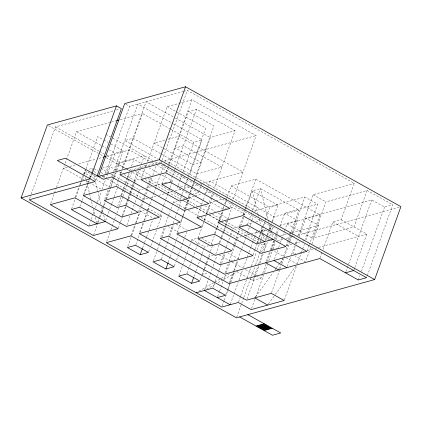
<?xml version="1.0" encoding="UTF-8"?>
<svg xmlns="http://www.w3.org/2000/svg" width="422" height="422" viewBox="0 0 422 422"><rect width="100%" height="100%" fill="white"/><g stroke="black" fill="none" stroke-linecap="round" stroke-linejoin="round"><path stroke-width="0.32" stroke-dasharray="2.11 1.58" d="M29.645 198.562L30.98 194.853M31.202 194.236L55.451 126.88L113.138 110.912M50.73 203.43L56.29 187.98M56.511 187.363L64.297 165.735M65.188 163.261L76.535 131.743L110.77 122.269M75.227 197.216L78.946 186.888M79.816 184.456L80.475 182.631M81.351 180.199L83.319 174.734M83.54 174.122L84.848 170.477L97.693 177.63M71.587 208.916L75.596 197.791M75.818 197.174L80.043 185.432M80.264 184.815L83.825 174.93M84.047 174.312L85.83 169.364M86.051 168.747L97.619 136.612L103.327 139.793M83.466 194.938L87.623 183.391M87.839 182.784L89.374 178.527M89.591 177.92L91.12 173.669M92.434 170.019L93.093 168.199L88.019 169.602M79.832 206.638L81.831 201.072M82.053 200.455L83.392 196.747M84.279 194.278L88.282 183.153M88.509 182.536L89.395 180.062M90.287 177.593L91.843 173.268M90.64 177.567L91.975 173.859M95.572 180.315L96.907 176.607M103.812 178.037L105.147 174.328M105.368 173.711L129.623 106.349L182.868 91.611M106.154 174.74L109.219 166.231L116.636 170.361M89.037 225.496L90.371 221.787M91.257 219.319L93.04 214.371M93.262 213.754L94.597 210.045M95.488 207.577L97.266 202.634M97.487 202.011L101.269 191.509M107.726 173.59L101.939 189.652L91.015 183.57M107.948 172.967L115.064 153.197L123.308 150.912L116.187 170.688M111.83 176.37L113.386 172.044M113.613 171.427L137.862 104.07L172.835 123.54M104.777 199.173L108.781 188.054M109.003 187.437L114.119 173.22M115.011 170.746L117.458 163.952L133.938 159.389L141.417 163.551M97.498 222.6L99.281 217.652M99.502 217.035L101.28 212.092M101.502 211.475L103.284 206.532M103.506 205.915L105.062 201.589M105.954 199.115L109.514 189.23M115.296 173.162L110.179 187.373L84.495 173.073L84.806 174.344M93.637 234.927L97.867 223.185M98.089 222.568L99.645 218.243M99.866 217.625L101.649 212.677M101.871 212.06L105.431 202.175M106.539 199.084L110.77 187.342M110.991 186.724L114.104 178.073M114.33 177.456L116.551 171.274M116.778 170.657L119.669 162.623L144.393 155.781L141.053 165.049M120.07 174.091L120.961 171.617M122.074 168.531L146.102 101.786L174.771 117.749M116.435 185.801L118.434 180.241M118.656 179.624L119.99 175.916M120.882 173.442L121.773 170.968M122.665 168.499L142.462 113.497L170.435 129.069M105.737 220.316L109.52 209.813M109.746 209.196L111.524 204.248M111.746 203.631L113.972 197.454M114.193 196.837L118.424 185.094M121.035 195.233L125.039 184.108M125.26 183.491L127.043 178.548M127.265 177.931L129.491 171.749M129.712 171.132L130.604 168.658M131.49 166.189L133.938 159.389M117.622 206.326L121.404 195.819M121.626 195.201L123.403 190.259M123.625 189.642L124.959 185.933M125.851 183.459L129.633 172.957M106.703 241.458L110.042 232.19M110.933 229.716L116.05 215.505M116.936 213.031L118.719 208.088M119.605 205.614L122.723 196.963M122.944 196.346L124.949 190.786M125.17 190.169L126.948 185.221M127.17 184.604L132.065 171.01M125.64 204.665L129.644 193.54M129.865 192.923L133.204 183.649M134.09 181.18L137.873 170.673M122.222 215.753L126.004 205.25M126.225 204.633L128.008 199.69M128.23 199.068L130.008 194.125M130.229 193.508L132.234 187.948M132.455 187.331L134.238 182.383M134.46 181.766L134.903 180.532L140.61 178.954M118.36 228.086L120.365 222.521M120.586 221.903L122.586 216.344M122.813 215.726L126.368 205.836M126.595 205.219L128.594 199.659M128.815 199.042L130.598 194.094M130.82 193.476L134.381 183.591M134.602 182.974L139.049 170.615M139.94 168.141L140.832 165.672M141.381 178.342L144.714 169.074M145.606 166.6L146.497 164.126M147.383 161.658L167.186 106.655L178.596 103.501M126.822 225.184L130.161 215.916M131.052 213.442L134.164 204.791M135.056 202.323L136.833 197.375M137.06 196.757L138.838 191.815M139.06 191.198L139.508 189.963L143.311 188.908M138.479 211.812L139.814 208.104M140.705 205.63L142.488 200.687M142.71 200.07L144.488 195.128M144.709 194.51L148.718 183.385M148.94 182.768L150.717 177.826M131.205 235.233L134.766 225.348M135.652 222.874L140.769 208.663M141.66 206.189L144.999 196.921M145.885 194.447L149.668 183.945M149.894 183.322L152.564 175.911M152.785 175.294L156.789 164.169M127.787 246.327L130.904 237.676M131.791 235.202L136.021 223.465M136.243 222.842L140.468 211.1L144.271 210.05M161.278 162.686L161.942 160.835M162.169 160.212L187.31 90.382L354.274 183.327L341.145 219.788L332.905 222.067L323.115 249.26M139.666 232.337L143.67 221.212M143.897 220.595L149.678 204.528M149.9 203.91L151.683 198.962M151.904 198.345L153.682 193.403M153.909 192.785L155.908 187.226M156.129 186.603L160.803 173.627M161.025 173.009L164.807 162.507M165.028 161.884L165.477 160.65L255.379 210.699L304.826 197.011L317.671 204.164L304.99 239.385M135.805 244.665L139.365 234.774M140.257 232.306L144.261 221.181M144.482 220.564L148.043 210.678M148.264 210.056L148.713 208.821L161.552 215.969L157.548 227.094M165.878 172.118L167.212 168.41M168.774 164.084L191.91 99.814L256.128 135.562L233.213 199.21M162.243 183.828L166.247 172.703M166.468 172.086L168.246 167.144M168.468 166.526L169.138 164.67M169.359 164.052L188.27 111.524L196.51 109.245L235.043 130.693L214.128 188.782M142.636 247.914L144.414 242.972M144.635 242.355L146.418 237.412M146.64 236.789L148.866 230.612M149.087 229.995L152.648 220.105M170.483 181.55L172.482 175.985M172.709 175.367L174.486 170.425M174.708 169.808L196.51 109.245M159.79 216.064L161.568 211.116M161.79 210.499L163.572 205.556M163.794 204.939L165.572 199.996M165.793 199.379L167.576 194.431M167.798 193.814L169.802 188.254M170.024 187.637L171.801 182.694M172.023 182.072L172.471 180.838L161.542 174.755M148.649 251.813L149.984 248.104M150.876 245.636L156.657 229.568M178.084 185.849L177.43 187.674L190.275 194.822L185.021 209.407M178.306 185.242L180.057 180.379M180.273 179.772L182.937 172.376M183.159 171.759L193.835 142.098L202.08 139.814L189.399 175.04M160.75 237.206L164.754 226.081M164.981 225.464L170.098 211.248M170.984 208.779L172.767 203.831M172.988 203.214L173.431 201.98L177.235 200.925M153.476 260.627L157.258 250.119M157.48 249.502L159.258 244.56M159.484 243.942L160.819 240.234M161.927 237.143L165.487 227.258M179.909 199.791L181.687 194.848M181.914 194.225L183.248 190.522M184.134 188.048L188.587 175.689M188.808 175.072L205.714 128.103L167.186 106.655M186.545 182.963L187.859 179.313M168.768 235.539L172.999 223.797M173.22 223.18L174.333 220.094M175.225 217.62L179.007 207.112M179.229 206.495L181.006 201.552M161.494 258.966L165.498 247.841M165.719 247.223L169.723 236.098M169.95 235.481L173.732 224.973M188.149 197.507L189.262 194.421M190.153 191.947L191.931 187.004M192.152 186.387L193.935 181.444M194.157 180.822L194.827 178.97M195.048 178.353L213.959 125.825L188.27 111.524M184.509 209.222L190.296 193.155M190.517 192.532L194.521 181.413M194.748 180.795L210.32 137.535L235.043 130.693M180.864 220.954L182.615 216.09M182.837 215.484L184.804 210.014M177.235 232.643L183.016 216.576M183.243 215.958L185.464 209.776M185.691 209.159L189.916 197.417L194.352 196.188M168.32 262.215L170.103 257.272M170.324 256.65L171.659 252.947M172.545 250.473L176.327 239.965M176.554 239.348L177.889 235.64M191.541 194.473L198.514 192.543L200.703 186.466M200.919 185.859L201.579 184.034M174.339 266.113L175.673 262.405M176.56 259.931L178.342 254.988M178.564 254.371L179.899 250.663M180.79 248.194L184.572 237.686M184.794 237.069L186.571 232.126M197.132 216.987L201.357 205.245M201.584 204.628L203.14 200.302M203.362 199.685L204.696 195.977M205.588 193.503L208.035 186.709M208.257 186.091L210.035 181.143L274.253 216.892L298.976 210.05L291.191 231.678M178.939 275.545L186.946 253.295M187.173 252.678L191.177 241.553M191.398 240.936L191.841 239.701L198.815 237.771M209.233 202.375L211.016 197.433M211.237 196.816L212.572 193.107M201.737 226.419L203.072 222.71M203.958 220.237L205.292 216.528M206.184 214.059L213.97 192.432M198.097 238.129L204.106 221.445M204.327 220.827L205.883 216.502M206.775 214.028L211 202.286L215.436 201.057M187.178 273.261L191.187 262.141M191.409 261.519L194.742 252.25M195.634 249.782L197.417 244.834M197.638 244.217L198.973 240.508M194.009 276.51L195.787 271.568M196.008 270.95L199.791 260.448M200.012 259.825L202.017 254.266M202.238 253.648L204.021 248.706M204.243 248.089L204.686 246.849L208.489 245.799M218.216 221.856L223.781 206.405M224.668 203.937L227.115 197.137M227.337 196.52L231.119 186.012L255.843 179.171L320.061 214.919L309.384 244.581M214.576 233.566L216.581 228.007M216.802 227.389L218.137 223.681M219.029 221.207L223.032 210.082M223.254 209.465L224.145 206.996M225.037 204.522L226.814 199.58M211.164 244.66L214.946 234.157M215.167 233.535L216.945 228.592M217.166 227.975L218.506 224.267M219.614 221.175L223.175 211.29M200.244 279.791L201.806 275.466M202.027 274.849L204.026 269.289M204.253 268.672L206.031 263.729M206.252 263.106L210.256 251.987M210.478 251.37L212.261 246.422M204.475 269.647L202.724 274.511L207.798 273.108M204.696 269.041L206.664 263.571M206.88 262.964L208.632 258.106M208.853 257.494L209.291 256.281L213.094 255.226M230.317 207.244L232.322 201.684M219.403 242.381L221.181 237.438M221.408 236.816L225.19 226.313M225.411 225.696L227.637 219.514M227.859 218.897L232.084 207.155L244.929 214.307L244.48 215.542M215.763 254.091L219.545 243.584M219.767 242.966L221.55 238.024M221.772 237.407L223.549 232.464M223.776 231.842L225.775 226.282M225.997 225.665L227.78 220.722M204.623 289.851L208.779 278.309M208.995 277.697L212.282 268.582M213.152 266.155L216.871 255.822M220.368 263.523L224.372 252.398M224.594 251.781L226.15 247.456M226.371 246.838L230.38 235.713M230.602 235.096L233.049 228.297L238.119 226.894M212.867 287.561L214.872 282.002M215.093 281.379L216.871 276.436M217.093 275.819L218.876 270.877M219.097 270.259L221.323 264.077M221.545 263.46L225.105 253.575M243.162 214.397L244.945 209.454M245.166 208.832L255.843 179.171M239.522 226.108L243.304 215.6M243.531 214.983L245.309 210.04M245.53 209.423L246.2 207.566M246.422 206.949L252.203 190.881L260.448 188.602L298.976 210.05M232.026 250.146L234.025 244.586M234.247 243.969L236.03 239.026M236.251 238.404L238.029 233.461M238.256 232.844L239.59 229.135M240.698 226.044L244.259 216.159M224.968 272.95L228.972 261.83M229.199 261.207L234.98 245.145M235.202 244.523L236.985 239.58M237.206 238.963L237.649 237.728L241.453 236.673M217.683 296.392L219.477 291.523M219.651 290.927L223.196 281.189M223.855 279.369L225.385 275.112M226.218 272.696L229.763 262.959M247.54 224.446L248.874 220.738M249.766 218.264L252.435 210.847M252.657 210.23L260.448 188.602L268.139 219.693M229.346 282.998L233.577 271.256M233.799 270.639L237.138 261.371M238.024 258.897L241.584 249.012M241.806 248.394L243.589 243.452M243.81 242.829L245.815 237.269M246.037 236.652L249.819 226.145M250.04 225.527L251.818 220.585M252.045 219.968L253.601 215.642M254.935 211.934L255.379 210.699M225.712 294.709L227.711 289.149M227.933 288.532L229.937 282.967M230.159 282.35L234.163 271.23M234.389 270.607L237.945 260.722M222.294 305.802L224.071 300.86M224.298 300.242L230.528 282.94M230.75 282.323L234.31 272.433M230.359 304.13L238.145 282.497M239.031 280.029L242.592 270.138M243.441 267.68L248.78 252.852M249.001 252.229L250.779 247.287M251.006 246.67L253.005 241.11M253.226 240.493L256.344 231.836L257.61 231.488M256.745 243.304L258.749 237.744M258.971 237.127L260.754 232.179M260.975 231.562L262.753 226.619M262.975 226.002L264.309 222.294M265.201 219.82L269.653 207.46L277.892 205.182L272.106 221.249M253.11 255.015L255.11 249.455M255.331 248.838L257.336 243.272M257.557 242.655L258.67 239.564M259.562 237.095L261.339 232.153M261.561 231.53L265.343 221.028M265.57 220.411L266.013 219.171M238.551 301.862L240.556 296.297M240.777 295.68L247.007 278.378M247.229 277.76L251.238 266.635M251.459 266.018L256.354 252.425M257.241 249.951L259.245 244.391M260.137 241.917L261.023 239.443M261.244 238.826L264.583 229.557L277.428 236.705L279.965 236.003M236.684 317.191L243.578 298.037M243.8 297.42L251.143 277.027M251.364 276.405L255.373 265.285M255.595 264.668L260.042 252.309M260.268 251.686L262.711 244.892L265.876 244.016L262.985 252.05M265.211 240.408L266.989 235.46M267.21 234.843L268.993 229.9M269.215 229.283L271.884 221.867M261.571 252.119L264.91 242.845M265.797 240.376L267.358 236.051M267.58 235.434L269.579 229.869M269.806 229.251L271.14 225.543M272.475 221.835L274.253 216.892M249.887 278.879L252.752 280.477L258.538 264.409M258.76 263.792L262.764 252.667M247.018 298.961L255.247 276.099M255.474 275.476L259.029 265.591M259.92 263.117L263.259 253.849M264.151 251.38L268.155 240.255M268.376 239.638L271.488 230.987M271.715 230.365L272.823 227.279L160.112 164.533M266.176 261.545L269.51 252.277M270.402 249.808L274.184 239.3M274.406 238.683L276.188 233.741M276.41 233.118L277.745 229.415M252.752 280.477L260.991 278.193L262.553 273.867M262.774 273.25L266.108 263.982M266.999 261.508L271.003 250.383M271.225 249.766L274.121 241.732L270.681 239.817M271.578 249.745L275.139 239.86M275.36 239.242L277.138 234.294M277.365 233.677L278.699 229.969M280.034 226.261L284.702 213.284L317.671 204.164M251.617 308.392L255.4 297.885M255.626 297.267L263.634 275.023M264.525 272.549L267.416 264.515M268.751 260.807L272.754 249.687M272.976 249.064L275.424 242.27M276.315 239.796L277.428 236.705M274.416 259.266L278.42 248.141M278.641 247.524L280.197 243.199M280.424 242.581L284.428 231.456M284.65 230.839L287.097 224.04L320.061 214.919M286.074 245.894L288.073 240.329M288.3 239.712L290.078 234.769M290.299 234.152L290.969 232.295M278.794 269.315L280.129 265.607M281.02 263.133L289.028 240.888M289.249 240.271L291.032 235.328M291.924 232.854L304.826 197.011M271.52 292.736L279.971 269.252M280.192 268.635L281.084 266.166M281.975 263.692L283.753 258.749M289.983 241.447L284.423 256.892L273.809 250.99M290.204 240.83L291.987 235.882M292.209 235.265L297.547 220.437L284.702 213.284M287.261 266.414L290.594 257.146M291.486 254.677L294.598 246.021M295.49 243.552L296.824 239.844M298.38 235.518L313.066 194.732L354.274 183.327M292.884 253.997L295.553 246.58M296.444 244.106L297.779 240.403M299.114 236.695L305.792 218.153L371.719 199.907L384.563 207.054L392.803 204.775L367.214 275.84M284.359 299.889L296.597 265.897M297.267 264.045L301.271 252.92M301.493 252.303L304.383 244.269M305.939 239.944L310.392 227.585M307.158 250.763L309.157 245.198M287.097 224.04L312.781 238.34L325.911 201.88L367.114 190.475L392.803 204.775M310.624 247.55L305.507 261.761L294.899 255.859M311.958 243.842L318.631 225.306L305.792 218.153M320.003 257.911L322.223 251.734M367.114 190.475L353.989 226.936L312.781 238.34M345.908 271.594L348.356 264.794M348.577 264.177L371.719 199.907M353.926 269.927L354.596 268.075M354.818 267.458L366.834 234.089L341.145 219.788M358.31 279.976L359.866 275.65M361.422 271.325L384.563 207.054M366.549 277.697L366.992 276.463M255.584 296.851L273.271 272.343M274.806 270.212L275.962 268.614M276.347 268.081L279.807 263.286M280.192 262.753L282.882 259.024M268.424 303.998L274.965 294.946M275.35 294.414L296.112 265.644M199.015 291.111L220.706 278.726M221.276 278.399L230.412 273.187M206.685 289.154L215.821 283.943M218.1 282.64L222.668 280.029M223.808 279.38L237.507 271.557M116.308 110.036L119.479 109.156M183.501 91.437L187.31 90.382M111.403 122.095L115.839 120.866M120.275 119.642L142.462 113.497M179.229 103.321L191.91 99.814M67.214 167.154L63.411 168.204L84.11 179.73M69.746 166.453L75.454 164.87M78.624 163.994L96.374 159.083M98.906 158.382L102.715 157.327M106.518 156.277L129.338 149.958L151.029 162.032M164.838 140.136L154.062 143.116L192.59 164.564L200.83 162.285L175.146 147.985L183.385 145.706L221.914 167.154L197.195 173.996L161.072 153.888M168.009 139.255L178.786 136.274L242.998 172.023L203.061 183.074M84.495 173.073L88.298 172.023M91.468 171.142L92.734 170.794M102.245 168.162L109.219 166.231M102.129 176.401L104.667 175.7M161.04 161.879L132.513 169.776L134.813 171.052M164.205 161.004L256.128 135.562M130.303 171.1L133.468 170.224M145.843 188.207L151.551 186.63M154.088 185.928L166.764 182.415M169.934 181.539L172.471 180.838M184.514 177.504L180.711 178.559L157.306 165.529M180.6 186.793L185.669 185.39L198.514 192.543M147.911 198.34L144.108 199.39L107.573 179.055M150.448 197.638L156.151 196.056M158.688 195.354L164.395 193.777M166.927 193.076L172.635 191.498M175.172 190.797L180.874 189.214M184.045 188.339L189.119 186.935M191.651 186.234L197.359 184.657M199.891 183.95L201.162 183.602M146.809 209.349L148.713 208.821M194.985 196.014L201.959 194.083M204.496 193.381L210.203 191.804M153.313 218.253L157.116 217.198M159.653 216.497L161.552 215.969M216.069 200.883L223.043 198.952M223.681 198.778L226.213 198.076M226.377 208.732L223.845 209.439L211 202.286M230.818 207.508L232.084 207.155M243.025 214.83L244.929 214.307M238.752 226.719L253.332 222.684M255.869 221.983L260.938 220.579M258.243 231.314L264.583 229.557M279.797 225.348L297.547 220.437M243.99 235.972L250.33 234.221M250.963 234.041L257.937 232.111M260.474 231.409L266.176 229.832M268.714 229.13L274.416 227.553M280.598 235.829L286.301 234.252M288.838 233.551L291.375 232.849M292.008 232.67L318.631 225.306M277.291 240.857L282.993 239.279M286.163 238.398L291.871 236.821M292.504 236.647L295.036 235.945M297.573 235.244L399.634 206.996M230.417 261.139L234.832 259.915M272.211 249.571L278.552 247.814M286.158 245.709L291.866 244.132M295.036 243.251L300.105 241.848M302.643 241.147L304.542 240.624M293.928 254.266L296.466 253.559M299.636 252.683L304.072 251.454M307.242 250.578L312.95 249.001M315.482 248.3L318.019 247.598M318.652 247.419L366.834 234.089M175.346 118.065L210.32 137.535M313.066 194.732L325.911 201.88M173.41 123.857L202.08 139.814M125.782 104.213L129.623 106.349M171.005 129.385L193.835 142.098M332.905 222.067L358.589 236.367M277.892 205.182L252.203 190.881L257.858 213.722M231.119 186.012L269.653 207.46M160.497 153.571L132.977 138.247L124.733 140.531L157.992 159.041M105.859 134.333L110.464 136.897M112.764 138.173L152.769 160.444M155.001 161.689L159.537 164.211M151.598 162.354L154.452 163.942M103.896 140.109L107.895 142.335M110.749 143.923L123.308 150.912M144.292 165.15L146.592 166.432M148.892 167.713L159.242 173.474M76.535 131.743L101.264 145.511M101.839 145.833L105.864 148.075M108.739 149.673L115.064 153.197M256.344 231.836L270.106 239.501M139.102 169.132L150.828 175.657M189.916 197.417L202.565 204.459M204.865 205.741L215.22 211.501M218.095 213.105L228.444 218.865M55.451 126.88L99.028 151.134M99.603 151.456L104.187 154.009M107.056 155.602L119.669 162.623M135.388 171.374L145.732 177.135M148.032 178.416L185.975 199.532M186.55 199.854L196.895 205.614M199.77 207.213L210.119 212.973M212.419 214.255L222.763 220.015M225.063 221.297L261.281 241.453M263.581 242.734L265.876 244.016M117.458 163.952L125.276 168.304M125.835 168.615L129.744 170.789M182.246 200.017L194.231 206.69M196.515 207.962L207.36 213.996M209.644 215.267L219.92 220.991M220.49 221.307L233.049 228.297M286.095 257.826L296.708 263.734M48.504 125.65L99.756 154.178M100.33 154.499L103.211 156.098M106.086 157.701L126.241 168.921M126.816 169.243L129.696 170.847M132.577 172.45L142.942 178.216M145.242 179.498L180.943 199.374M183.823 200.977L195.339 207.387M195.919 207.708L208.584 214.761M209.159 215.078L221.255 221.814M221.83 222.13L259.836 243.288M260.411 243.61L262.711 244.892M119.489 171.949L121.773 173.22M124.057 174.492L134.903 180.532M173.431 201.98L186.049 209.001M188.339 210.277L200.381 216.982M200.956 217.298L237.649 237.728M100.974 168.515L108.454 172.677M110.754 173.954L139.508 189.963M94.206 168.821L98.115 170.994M100.911 172.551L103.701 174.101M93.874 171.427L97.303 173.337M100.156 174.924L101.866 175.879M102.44 176.196L105.294 177.783M176.074 224.056L186.682 229.958M201.758 238.351L212.925 244.57M227.447 252.651L238.615 258.871M86.41 181.012L90.44 183.253M140.468 211.1L152.753 217.942M167.829 226.334L179.002 232.554M191.841 239.701L204.686 246.849M219.203 254.93L230.375 261.149M232.047 262.083L242.703 267.975M245.509 269.574L255.832 275.323M256.407 275.64L260.991 278.193M236.695 271.536L247.593 277.602M268.297 220.326L268.767 222.23M269.394 224.768L270.808 230.481M270.966 231.114L272.849 238.725M258.016 214.36L258.486 216.264M259.113 218.802L260.369 223.876M261.155 227.047L262.568 232.759M262.727 233.392L264.452 240.371M93.832 175.235L97.603 190.464M97.756 191.097L101.053 204.422M101.686 206.959L103.095 212.672M103.722 215.209L104.983 220.284M85.592 177.514L85.909 178.786M86.062 179.419L90.93 199.089M91.558 201.626L92.655 206.068M93.283 208.605L94.855 214.951M95.483 217.488L96.738 222.563"/><path stroke-width="0.63" d="M374.646 279.564L159.289 159.685L98.437 176.523L124.685 103.606L185.538 86.763L400.9 206.648L374.646 279.564L236.462 317.813L21.1 197.929L47.354 125.007L116.446 105.885L121.378 108.628L97.129 175.99M92.196 173.242L116.446 105.885M159.289 159.685L185.538 86.763M140.188 254.714L148.428 252.43L135.583 245.282L127.344 247.561L140.188 254.714L142.409 248.532M165.872 269.009L174.112 266.73L161.273 259.583L153.028 261.862L165.872 269.009L168.098 262.832M191.562 283.31L199.801 281.031L186.957 273.878L178.717 276.162L191.562 283.31L193.561 277.75M116.472 120.692L119.009 119.99M103.348 157.153L105.88 156.451M21.1 197.929L90.192 178.807M105.294 221.555L88.815 226.113L50.281 204.665L75.005 197.823L126.378 226.424L159.342 217.298L120.813 195.85L104.329 200.413L117.174 207.561L125.413 205.282L138.258 212.43L121.779 216.992L83.245 195.544L116.208 186.418L180.426 222.167L139.223 233.572L229.125 283.616L319.776 258.528L358.31 279.976L366.549 277.697L161.056 163.303L119.848 174.708L184.066 210.457L208.79 203.615L170.261 182.167L162.016 184.446L187.706 198.746L179.466 201.025L140.932 179.577L165.656 172.735L229.874 208.484L196.91 217.604L261.128 253.353L285.852 246.511L247.318 225.063L239.079 227.342L264.768 241.642M273.008 239.358L256.523 243.921L217.995 222.473L242.719 215.631L306.936 251.38L224.525 274.189L160.307 238.441L168.547 236.156L219.92 264.758L252.883 255.632L214.355 234.184L197.876 238.746L210.715 245.894L218.96 243.615L231.799 250.763L215.32 255.326L176.792 233.878L201.51 227.036L111.608 176.987L103.369 179.271L65.558 158.224L57.313 160.502L95.124 181.55L29.197 199.796L93.415 235.545L118.139 228.703L79.61 207.255L71.365 209.534L97.055 223.834M196.161 292.741L212.646 288.179L225.49 295.326L217.246 297.61M345.465 272.828L353.705 270.544M256.064 326.085L264.304 323.806M258.048 327.192L266.293 324.908M260.036 328.295L268.276 326.016M262.02 329.403L270.259 327.119M264.003 330.505L272.243 328.226M273.968 260.501L286.812 267.653M265.728 262.785L278.573 269.932M254.814 297.916L267.659 305.064M204.401 290.457L230.132 304.747M247.867 314.654L280.746 332.958L272.507 335.237L239.627 316.933M263.275 324.091L271.214 328.511M262.247 324.376L270.185 328.796M261.218 324.66L269.152 329.081M260.184 324.945L268.123 329.366M259.155 325.23L267.094 329.651M258.127 325.515L266.06 329.935M257.093 325.8L265.032 330.22M130.984 235.851L106.26 242.692L221.851 307.042L238.33 302.479L251.174 309.627L284.138 300.506L271.293 293.353L246.575 300.195L130.984 235.851"/></g></svg>
